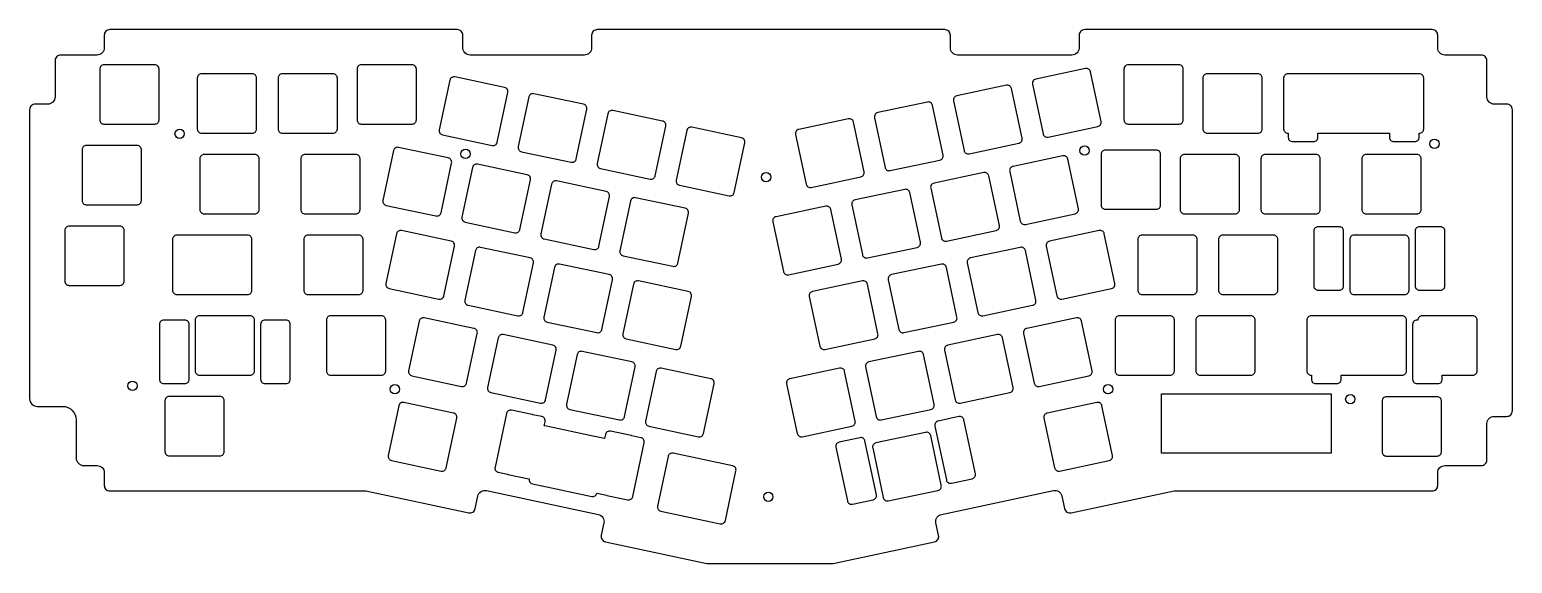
# Model space of a CAD drawing. Extents: x 4 to 354, y 2 to 128.
import ezdxf

# ---------------------------------------------------------------- set-up
doc = ezdxf.new("R2010")
doc.units = 0
doc.layers.get('0').update_dxf_attribs({"linetype": 'CONTINUOUS'})

msp = doc.modelspace()

# ---------------------------------------------------------------- linework, layer by layer
at = {"color": 1, "linetype": 'CONTINUOUS'}
for points in [[(223.32, 122.47, -0.414214), (221.62, 124.17), (221.62, 127.17, 0.414214), (220.32, 128.47), (138.28, 128.47, 0.414214), (136.98, 127.17), (136.98, 124.17, -0.414214), (135.28, 122.47), (108.28, 122.47, -0.414214), (106.58, 124.17), (106.58, 127.17, 0.414214), (105.28, 128.47), (23.28, 128.47, 0.414214), (21.98, 127.17), (21.98, 124.17, -0.414214), (20.28, 122.47), (11.68, 122.47, 0.414214), (10.38, 121.17), (10.38, 112.57, -0.414214), (8.68, 110.87), (5.68, 110.87, 0.414214), (4.38, 109.57), (4.38, 41.3, 0.414214), (6.18, 39.5), (12.15, 39.5, -0.414214), (15.35, 36.3), (15.35, 27.33, 0.414214), (17.15, 25.53), (20.28, 25.53, -0.414214), (21.98, 23.83), (21.98, 20.83, 0.414214), (23.28, 19.53), (83.71, 19.53), (107.98, 14.37, 0.414214), (109.52, 15.37), (110.14, 18.31, -0.414214), (112.16, 19.62), (138.57, 14, -0.414214), (139.88, 11.99), (139.25, 9.05, 0.414214), (140.25, 7.51), (164.17, 2.43), (193.93, 2.43), (217.85, 7.51, 0.414214), (218.85, 9.05), (218.22, 11.99, -0.414214), (219.53, 14), (245.94, 19.62, -0.414214), (247.96, 18.31), (248.58, 15.37, 0.414214), (250.13, 14.37), (274.39, 19.53), (335.32, 19.53, 0.414214), (336.62, 20.83), (336.62, 23.83, -0.414214), (338.32, 25.53), (346.92, 25.53, 0.414214), (348.22, 26.83), (348.22, 35.43, -0.414214), (349.92, 37.13), (352.92, 37.13, 0.414214), (354.22, 38.43), (354.22, 109.57, 0.414214), (352.92, 110.87), (349.92, 110.87, -0.414214), (348.22, 112.57), (348.22, 121.17, 0.414214), (346.92, 122.47), (338.32, 122.47, -0.414214), (336.62, 124.17), (336.62, 127.17, 0.414214), (335.32, 128.47), (253.32, 128.47, 0.414214), (252.02, 127.17), (252.02, 124.17, -0.414214), (250.32, 122.47)], [(33.91, 120.17), (21.91, 120.17, 0.414214), (20.91, 119.17), (20.91, 107.17, 0.414214), (21.91, 106.17), (33.91, 106.17, 0.414214), (34.91, 107.17), (34.91, 119.17, 0.414214)], [(94.62, 120.17), (82.62, 120.17, 0.414214), (81.62, 119.17), (81.62, 107.17, 0.414214), (82.62, 106.17), (94.62, 106.17, 0.414214), (95.62, 107.17), (95.62, 119.17, 0.414214)], [(253.49, 119.29), (241.76, 116.79, 0.414214), (240.99, 115.6), (243.48, 103.87, 0.414214), (244.67, 103.1), (256.4, 105.59, 0.414214), (257.18, 106.78), (254.68, 118.52, 0.414214)], [(275.58, 120.17), (263.58, 120.17, 0.414214), (262.58, 119.17), (262.58, 107.17, 0.414214), (263.58, 106.17), (275.58, 106.17, 0.414214), (276.58, 107.17), (276.58, 119.17, 0.414214)], [(56.93, 118.03), (44.93, 118.03, 0.414214), (43.93, 117.03), (43.93, 105.03, 0.414214), (44.93, 104.03), (56.93, 104.03, 0.414214), (57.93, 105.03), (57.93, 117.03, 0.414214)], [(75.98, 118.03), (63.98, 118.03, 0.414214), (62.98, 117.03), (62.98, 105.03, 0.414214), (63.98, 104.03), (75.98, 104.03, 0.414214), (76.98, 105.03), (76.98, 117.03, 0.414214)], [(116.44, 114.81), (104.71, 117.31, 0.414214), (103.52, 116.54), (101.03, 104.8, 0.414214), (101.8, 103.61), (113.53, 101.12, 0.414214), (114.72, 101.89), (117.22, 113.62, 0.414214)], [(294.21, 118.03), (282.21, 118.03, 0.414214), (281.21, 117.03), (281.21, 105.03, 0.414214), (282.21, 104.03), (294.21, 104.03, 0.414214), (295.21, 105.03), (295.21, 117.03, 0.414214)], [(302.35, 102.03), (307.35, 102.03, 0.414214), (308.35, 103.03), (308.35, 104.03), (325.22, 104.03), (325.22, 103.03, 0.414214), (326.22, 102.03), (331.22, 102.03, 0.414214), (332.22, 103.03), (332.22, 104.03), (332.31, 104.03, 0.414214), (333.31, 105.03), (333.31, 117.03, 0.414214), (332.31, 118.03), (301.26, 118.03, 0.414214), (300.26, 117.03), (300.26, 105.03, 0.414214), (301.26, 104.03), (301.35, 104.03), (301.35, 103.03, 0.414214)], [(135.08, 110.85), (123.34, 113.34, 0.414214), (122.15, 112.57), (119.66, 100.84, 0.414214), (120.43, 99.65), (132.17, 97.16, 0.414214), (133.35, 97.93), (135.85, 109.66, 0.414214)], [(234.86, 115.32), (223.12, 112.83, 0.414214), (222.35, 111.64), (224.85, 99.91, 0.414214), (226.03, 99.14), (237.77, 101.63, 0.414214), (238.54, 102.82), (236.05, 114.55, 0.414214)], [(153.71, 106.89), (141.97, 109.38, 0.414214), (140.79, 108.61), (138.29, 96.88, 0.414214), (139.06, 95.69), (150.8, 93.19, 0.414214), (151.99, 93.97), (154.48, 105.7, 0.414214)], [(216.23, 111.36), (204.49, 108.87, 0.414214), (203.72, 107.68), (206.21, 95.95, 0.414214), (207.4, 95.17), (219.14, 97.67, 0.414214), (219.91, 98.86), (217.41, 110.59, 0.414214)], [(172.35, 102.93), (160.61, 105.42, 0.414214), (159.42, 104.65), (156.93, 92.92, 0.414214), (157.7, 91.73), (169.44, 89.23, 0.414214), (170.62, 90), (173.12, 101.74, 0.414214)], [(197.59, 107.4), (185.86, 104.91, 0.414214), (185.08, 103.72), (187.58, 91.98, 0.414214), (188.77, 91.21), (200.5, 93.71, 0.414214), (201.27, 94.9), (198.78, 106.63, 0.414214)], [(29.75, 101.12), (17.75, 101.12, 0.414214), (16.75, 100.12), (16.75, 88.12, 0.414214), (17.75, 87.12), (29.75, 87.12, 0.414214), (30.75, 88.12), (30.75, 100.12, 0.414214)], [(57.53, 98.98), (45.53, 98.98, 0.414214), (44.53, 97.98), (44.53, 85.98, 0.414214), (45.53, 84.98), (57.53, 84.98, 0.414214), (58.53, 85.98), (58.53, 97.98, 0.414214)], [(81.34, 98.98), (69.34, 98.98, 0.414214), (68.34, 97.98), (68.34, 85.98, 0.414214), (69.34, 84.98), (81.34, 84.98, 0.414214), (82.34, 85.98), (82.34, 97.98, 0.414214)], [(103.16, 98.16), (91.43, 100.66, 0.414214), (90.24, 99.89), (87.75, 88.15, 0.414214), (88.52, 86.96), (100.25, 84.47, 0.414214), (101.44, 85.24), (103.94, 96.97, 0.414214)], [(248.13, 98.68), (236.4, 96.18, 0.414214), (235.63, 94.99), (238.12, 83.26, 0.414214), (239.31, 82.49), (251.04, 84.98, 0.414214), (251.82, 86.17), (249.32, 97.91, 0.414214)], [(270.22, 100.04), (258.22, 100.04, 0.414214), (257.22, 99.04), (257.22, 87.04, 0.414214), (258.22, 86.04), (270.22, 86.04, 0.414214), (271.22, 87.04), (271.22, 99.04, 0.414214)], [(288.85, 98.98), (276.85, 98.98, 0.414214), (275.85, 97.98), (275.85, 85.98, 0.414214), (276.85, 84.98), (288.85, 84.98, 0.414214), (289.85, 85.98), (289.85, 97.98, 0.414214)], [(307.9, 98.98), (295.9, 98.98, 0.414214), (294.9, 97.98), (294.9, 85.98, 0.414214), (295.9, 84.98), (307.9, 84.98, 0.414214), (308.9, 85.98), (308.9, 97.98, 0.414214)], [(331.72, 98.98), (319.72, 98.98, 0.414214), (318.72, 97.98), (318.72, 85.98, 0.414214), (319.72, 84.98), (331.72, 84.98, 0.414214), (332.72, 85.98), (332.72, 97.98, 0.414214)], [(121.8, 94.2), (110.06, 96.69, 0.414214), (108.87, 95.92), (106.38, 84.19, 0.414214), (107.15, 83), (118.89, 80.51, 0.414214), (120.07, 81.28), (122.57, 93.01, 0.414214)], [(229.5, 94.71), (217.76, 92.22, 0.414214), (216.99, 91.03), (219.49, 79.3, 0.414214), (220.67, 78.53), (232.41, 81.02, 0.414214), (233.18, 82.21), (230.69, 93.94, 0.414214)], [(140.43, 90.24), (128.69, 92.73, 0.414214), (127.51, 91.96), (125.01, 80.23, 0.414214), (125.78, 79.04), (137.52, 76.54, 0.414214), (138.71, 77.32), (141.2, 89.05, 0.414214)], [(159.07, 86.28), (147.33, 88.77, 0.414214), (146.14, 88), (143.65, 76.27, 0.414214), (144.42, 75.08), (156.16, 72.58, 0.414214), (157.34, 73.35), (159.84, 85.09, 0.414214)], [(210.87, 90.75), (199.13, 88.26, 0.414214), (198.36, 87.07), (200.85, 75.34, 0.414214), (202.04, 74.56), (213.78, 77.06, 0.414214), (214.55, 78.25), (212.05, 89.98, 0.414214)], [(192.23, 86.79), (180.5, 84.3, 0.414214), (179.72, 83.11), (182.22, 71.37, 0.414214), (183.41, 70.6), (195.14, 73.1, 0.414214), (195.91, 74.29), (193.42, 86.02, 0.414214)], [(25.68, 82.07), (13.68, 82.07, 0.414214), (12.68, 81.07), (12.68, 69.07, 0.414214), (13.68, 68.07), (25.68, 68.07, 0.414214), (26.68, 69.07), (26.68, 81.07, 0.414214)], [(103.86, 78.53), (92.13, 81.03, 0.414214), (90.94, 80.26), (88.45, 68.52, 0.414214), (89.22, 67.33), (100.95, 64.84, 0.414214), (102.14, 65.61), (104.64, 77.34, 0.414214)], [(256.75, 81.03), (245.02, 78.53, 0.414214), (244.25, 77.34), (246.74, 65.61, 0.414214), (247.93, 64.84), (259.66, 67.33, 0.414214), (260.44, 68.52), (257.94, 80.26, 0.414214)], [(313.4, 81.93), (308.4, 81.93, 0.414214), (307.4, 80.93), (307.4, 67.93, 0.414214), (308.4, 66.93), (313.4, 66.93, 0.414214), (314.4, 67.93), (314.4, 80.93, 0.414214)], [(337.28, 81.93), (332.28, 81.93, 0.414214), (331.28, 80.93), (331.28, 67.93, 0.414214), (332.28, 66.93), (337.28, 66.93, 0.414214), (338.28, 67.93), (338.28, 80.93, 0.414214)], [(82.04, 79.93), (70.04, 79.93, 0.414214), (69.04, 78.93), (69.04, 66.93, 0.414214), (70.04, 65.93), (82.04, 65.93, 0.414214), (83.04, 66.93), (83.04, 78.93, 0.414214)], [(122.5, 74.57), (110.76, 77.06, 0.414214), (109.57, 76.29), (107.08, 64.56, 0.414214), (107.85, 63.37), (119.59, 60.88, 0.414214), (120.77, 61.65), (123.27, 73.38, 0.414214)], [(238.12, 77.06), (226.38, 74.57, 0.414214), (225.61, 73.38), (228.11, 61.65, 0.414214), (229.29, 60.88), (241.03, 63.37, 0.414214), (241.8, 64.56), (239.31, 76.29, 0.414214)], [(278.84, 79.93), (266.84, 79.93, 0.414214), (265.84, 78.93), (265.84, 66.93, 0.414214), (266.84, 65.93), (278.84, 65.93, 0.414214), (279.84, 66.93), (279.84, 78.93, 0.414214)], [(297.89, 79.93), (285.89, 79.93, 0.414214), (284.89, 78.93), (284.89, 66.93, 0.414214), (285.89, 65.93), (297.89, 65.93, 0.414214), (298.89, 66.93), (298.89, 78.93, 0.414214)], [(328.84, 79.93), (316.84, 79.93, 0.414214), (315.84, 78.93), (315.84, 66.93, 0.414214), (316.84, 65.93), (328.84, 65.93, 0.414214), (329.84, 66.93), (329.84, 78.93, 0.414214)], [(141.13, 70.61), (129.39, 73.1, 0.414214), (128.21, 72.33), (125.71, 60.6, 0.414214), (126.48, 59.41), (138.22, 56.91, 0.414214), (139.41, 57.69), (141.9, 69.42, 0.414214)], [(219.49, 73.1), (207.75, 70.61, 0.414214), (206.98, 69.42), (209.47, 57.69, 0.414214), (210.66, 56.91), (222.4, 59.41, 0.414214), (223.17, 60.6), (220.67, 72.33, 0.414214)], [(159.77, 66.65), (148.03, 69.14, 0.414214), (146.84, 68.37), (144.35, 56.64, 0.414214), (145.12, 55.45), (156.86, 52.95, 0.414214), (158.04, 53.72), (160.54, 65.46, 0.414214)], [(200.85, 69.14), (189.12, 66.65, 0.414214), (188.34, 65.46), (190.84, 53.72, 0.414214), (192.03, 52.95), (203.76, 55.45, 0.414214), (204.53, 56.64), (202.04, 68.37, 0.414214)], [(36, 44.88), (41, 44.88, 0.414214), (42, 45.88), (42, 58.88, 0.414214), (41, 59.88), (36, 59.88, 0.414214), (35, 58.88), (35, 45.88, 0.414214)], [(56.44, 60.88), (44.44, 60.88, 0.414214), (43.44, 59.88), (43.44, 47.88, 0.414214), (44.44, 46.88), (56.44, 46.88, 0.414214), (57.44, 47.88), (57.44, 59.88, 0.414214)], [(59.88, 44.88), (64.88, 44.88, 0.414214), (65.88, 45.88), (65.88, 58.88, 0.414214), (64.88, 59.88), (59.88, 59.88, 0.414214), (58.88, 58.88), (58.88, 45.88, 0.414214)], [(87.39, 60.88), (75.39, 60.88, 0.414214), (74.39, 59.88), (74.39, 47.88, 0.414214), (75.39, 46.88), (87.39, 46.88, 0.414214), (88.39, 47.88), (88.39, 59.88, 0.414214)], [(109.21, 57.92), (97.48, 60.42, 0.414214), (96.29, 59.65), (93.8, 47.91, 0.414214), (94.57, 46.72), (106.3, 44.23, 0.414214), (107.49, 45), (109.99, 56.73, 0.414214)], [(251.39, 60.42), (239.66, 57.92, 0.414214), (238.89, 56.73), (241.38, 45, 0.414214), (242.57, 44.23), (254.3, 46.72, 0.414214), (255.08, 47.91), (252.58, 59.65, 0.414214)], [(273.48, 60.88), (261.48, 60.88, 0.414214), (260.48, 59.88), (260.48, 47.88, 0.414214), (261.48, 46.88), (273.48, 46.88, 0.414214), (274.48, 47.88), (274.48, 59.88, 0.414214)], [(292.53, 60.88), (280.53, 60.88, 0.414214), (279.53, 59.88), (279.53, 47.88, 0.414214), (280.53, 46.88), (292.53, 46.88, 0.414214), (293.53, 47.88), (293.53, 59.88, 0.414214)], [(305.73, 59.88), (305.73, 47.88, 0.414214), (306.73, 46.88), (306.81, 46.88), (306.81, 45.88, 0.414214), (307.81, 44.88), (312.81, 44.88, 0.414214), (313.81, 45.88), (313.81, 46.88), (328.25, 46.88, 0.414214), (329.25, 47.88), (329.25, 59.88, 0.414214), (328.25, 60.88), (306.73, 60.88, 0.414214)], [(331.69, 59.88, 0.414214), (330.69, 58.88), (330.69, 45.88, 0.414214), (331.69, 44.88), (336.69, 44.88, 0.414214), (337.69, 45.88), (337.69, 46.88), (344.92, 46.88, 0.414214), (345.92, 47.88), (345.92, 59.88, 0.414214), (344.92, 60.88), (332.92, 60.88, 0.414214), (331.92, 59.88)], [(127.85, 53.96), (116.11, 56.45, 0.414214), (114.92, 55.68), (112.43, 43.95, 0.414214), (113.2, 42.76), (124.94, 40.27, 0.414214), (126.12, 41.04), (128.62, 52.77, 0.414214)], [(232.76, 56.45), (221.02, 53.96, 0.414214), (220.25, 52.77), (222.75, 41.04, 0.414214), (223.93, 40.27), (235.67, 42.76, 0.414214), (236.44, 43.95), (233.95, 55.68, 0.414214)], [(146.48, 50), (134.74, 52.49, 0.414214), (133.56, 51.72), (131.06, 39.99, 0.414214), (131.83, 38.8), (143.57, 36.3, 0.414214), (144.76, 37.08), (147.25, 48.81, 0.414214)], [(214.13, 52.49), (202.39, 50, 0.414214), (201.62, 48.81), (204.11, 37.08, 0.414214), (205.3, 36.3), (217.04, 38.8, 0.414214), (217.81, 39.99), (215.31, 51.72, 0.414214)], [(165.12, 46.04), (153.38, 48.53, 0.414214), (152.19, 47.76), (149.7, 36.03, 0.414214), (150.47, 34.84), (162.21, 32.34, 0.414214), (163.39, 33.11), (165.89, 44.85, 0.414214)], [(195.49, 48.53), (183.76, 46.04, 0.414214), (182.98, 44.85), (185.48, 33.11, 0.414214), (186.67, 32.34), (198.4, 34.84, 0.414214), (199.17, 36.03), (196.68, 47.76, 0.414214)], [(49.3, 41.83), (37.3, 41.83, 0.414214), (36.3, 40.83), (36.3, 28.83, 0.414214), (37.3, 27.83), (49.3, 27.83, 0.414214), (50.3, 28.83), (50.3, 40.83, 0.414214)], [(104.4, 37.93), (92.67, 40.43, 0.414214), (91.48, 39.66), (88.99, 27.92, 0.414214), (89.76, 26.73), (101.49, 24.24, 0.414214), (102.68, 25.01), (105.18, 36.74, 0.414214)], [(117.24, 23.44), (122.13, 22.4, 0.023636), (122.22, 22.39, 0.41417), (122.99, 21.2), (125.19, 20.74, 0.024024), (125.29, 20.71), (137.02, 18.22, 0.414214), (138.21, 18.99), (138.21, 19, 0.024893), (138.31, 18.97), (140.48, 18.51, 0.029842), (140.59, 18.48), (145.49, 17.44, 0.414214), (146.67, 18.21), (149.37, 30.93, 0.414214), (148.6, 32.11), (146.43, 32.57, 0.029842), (146.32, 32.61), (141.43, 33.65, 0.414214), (140.24, 32.87), (140.03, 31.88, 0.024893), (139.93, 31.91), (137.74, 32.38, 0.024024), (137.64, 32.4), (125.91, 34.9, 0.023636), (125.81, 34.91), (126.02, 35.89, 0.414214), (125.25, 37.08), (123.08, 37.54, 0.029842), (122.96, 37.57), (118.07, 38.61, 0.414214), (116.89, 37.84), (114.18, 25.12, 0.414214), (114.95, 23.94), (117.13, 23.48, 0.029842)], [(256.2, 40.43), (244.47, 37.93, 0.414214), (243.7, 36.74), (246.19, 25.01, 0.414214), (247.38, 24.24), (259.11, 26.73, 0.414214), (259.89, 27.92), (257.39, 39.66, 0.414214)], [(336.48, 41.78), (324.48, 41.78, 0.414214), (323.48, 40.78), (323.48, 28.78, 0.414214), (324.48, 27.78), (336.48, 27.78, 0.414214), (337.48, 28.78), (337.48, 40.78, 0.414214)], [(223.63, 37.08), (218.74, 36.04, 0.414214), (217.97, 34.85), (220.67, 22.13, 0.414214), (221.86, 21.36), (226.75, 22.4, 0.414214), (227.52, 23.59), (224.82, 36.31, 0.414214)], [(200.28, 32.11), (195.39, 31.07, 0.414214), (194.62, 29.89), (197.32, 17.17, 0.414214), (198.51, 16.4), (203.4, 17.44, 0.414214), (204.17, 18.63), (201.46, 31.34, 0.414214)], [(215.79, 33.37), (204.06, 30.87, 0.414214), (203.29, 29.68), (205.78, 17.95, 0.414214), (206.97, 17.18), (218.7, 19.67, 0.414214), (219.48, 20.86), (216.98, 32.6, 0.414214)], [(170.25, 25.47), (156.19, 28.46, 0.414214), (155, 27.69), (152.51, 15.95, 0.414214), (153.28, 14.77), (167.34, 11.78, 0.414214), (168.53, 12.55), (171.03, 24.28, 0.414214)]]:
    msp.add_lwpolyline(points, format="xyb", close=True, dxfattribs=at)
for points in [[(51.08, 79.93), (39.08, 79.93, 0.414214), (38.08, 78.93), (38.08, 66.93, 0.414214), (39.08, 65.93), (51.08, 65.93)], [(43.84, 65.93), (55.84, 65.93, 0.414214), (56.84, 66.93), (56.84, 78.93, 0.414214), (55.84, 79.93), (43.84, 79.93)]]:
    msp.add_lwpolyline(points, format="xyb", dxfattribs=at)
msp.add_lwpolyline([(311.46, 28.46), (271.46, 28.46), (271.46, 42.46), (311.46, 42.46)], close=True, dxfattribs=at)
for centre in [(39.77, 103.89), (335.84, 101.51), (107.24, 99.12), (253.29, 99.92), (178.15, 93.63), (28.65, 44.36), (90.57, 43.56), (258.84, 43.56), (315.99, 41.18), (178.67, 18.16)]:
    msp.add_circle(centre, 1.1, dxfattribs=at)

doc.saveas('drawing.dxf')
